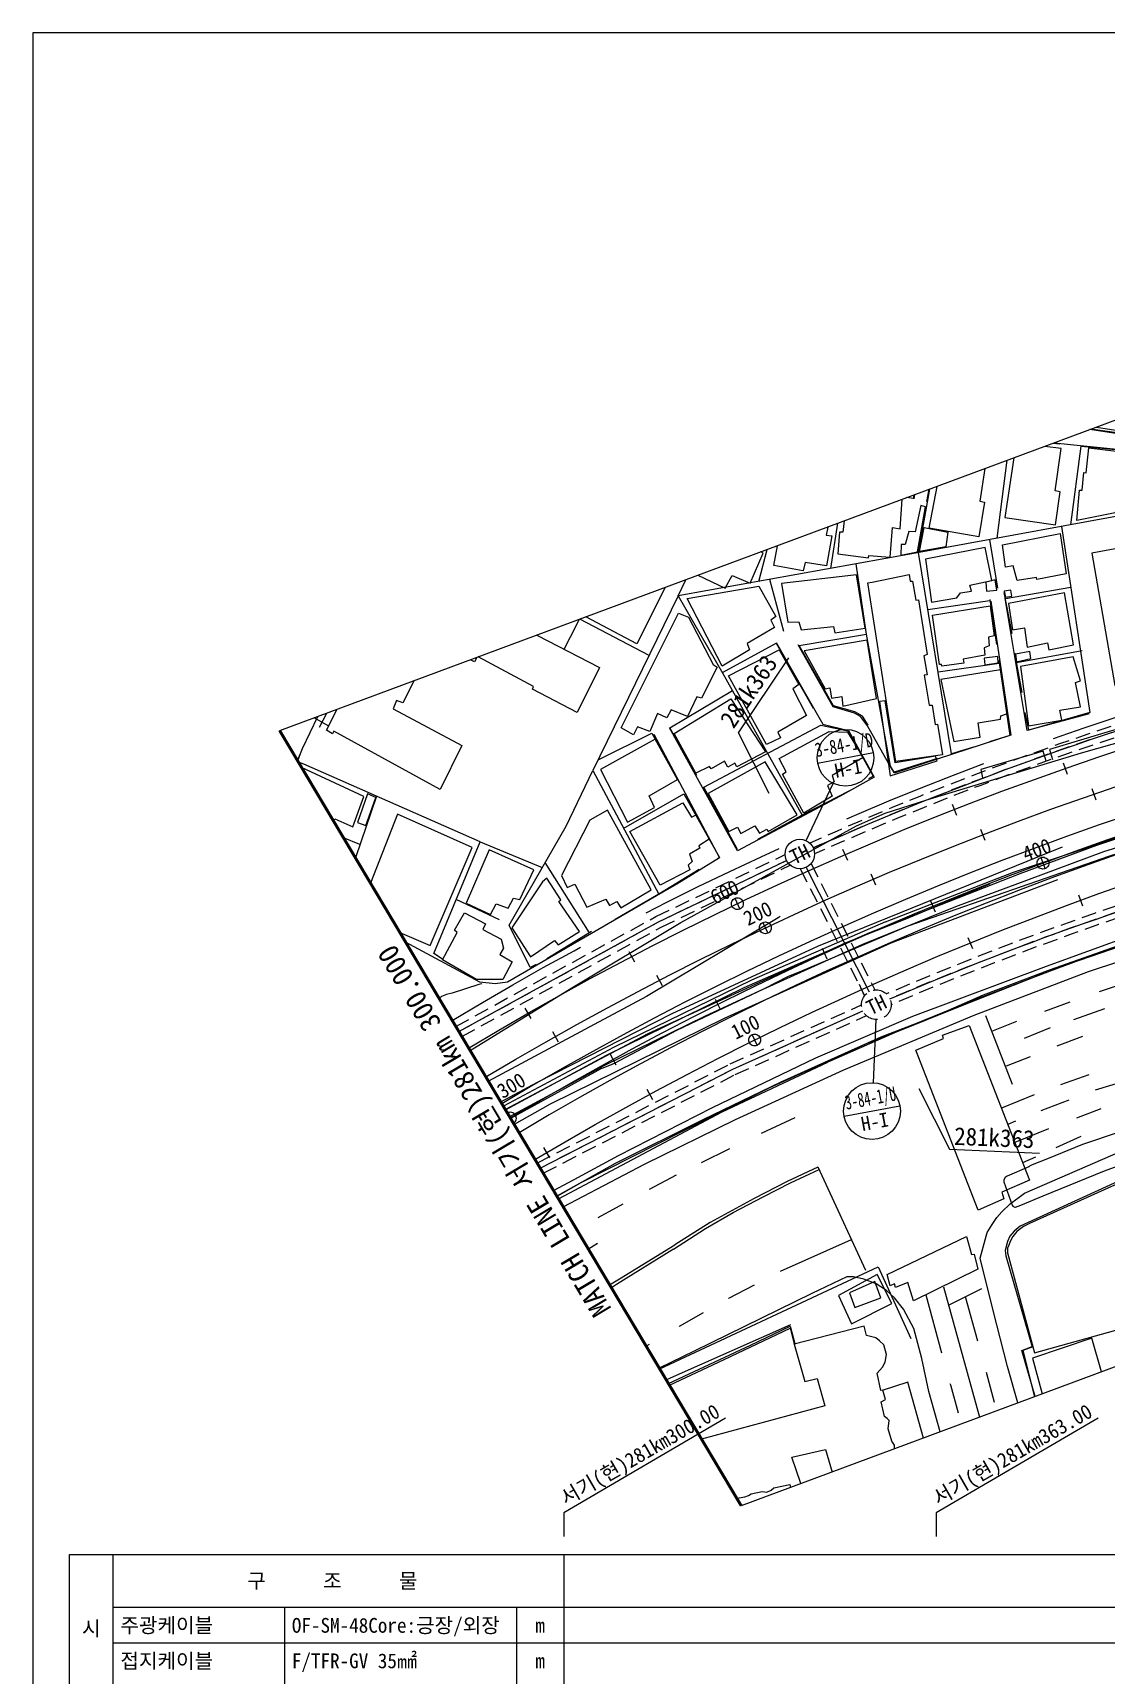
# Model space of a CAD drawing. Header units: millimetres. Extents: x 3302 to 4098, y 1103 to 1809.
# Drawn here: x 3301.9 to 3483.4, y 1341.5 to 1619.1 of the extents above; entities that cross this region are included whole.
import ezdxf
from ezdxf.enums import TextEntityAlignment as Align
from ezdxf.xclip import XClip

# ---------------------------------------------------------------- set-up
doc = ezdxf.new("R2010")
doc.units = ezdxf.units.MM
doc.header["$LTSCALE"] = 10
doc.header["$MEASUREMENT"] = 0
doc.header["$XCLIPFRAME"] = 2
for name, pattern in [('A-CENTR01', [2, 1.25, -0.25, 0.25, -0.25]), ('DASHED', [0.75, 0.5, -0.25]), ('HIDDEN', [0.375, 0.25, -0.125])]:
    doc.linetypes.add(name, pattern=pattern)
for name, color, linetype in [('TD-MANH', 4, 'Continuous'), ('TD-SCRT-CCTV', 4, 'Continuous'), ('TN-CABL', 4, 'Continuous'), ('TN-MACL', 6, 'A-CENTR01'), ('TN-MACT', 6, 'Continuous'), ('TN-MANH', 4, 'Continuous'), ('TT-TABL-LIN1', 4, 'Continuous'), ('TT-TABL-LIN2', 1, 'Continuous'), ('TT-TABL-TEX1', 6, 'Continuous'), ('TT-TABL-TEX2', 3, 'Continuous'), ('TZ-BASE', 253, 'Continuous'), ('TZ-CABL', 4, 'Continuous'), ('TZ-LEAL', 1, 'Continuous'), ('TZ-LEAT', 3, 'Continuous')]:
    doc.layers.add(name, color=color, linetype=linetype)
doc.layers.add('TX-PAPR', color=2, linetype='Continuous', plot=False)
doc.styles.get("Standard").update_dxf_attribs({"font": 'GulimChe.ttf'})
doc.styles.add('SYMBTEXT', font='GulimChe.ttf')
doc.linetypes.add('ZIGZAG', pattern='A,0.0001,-0.2,[131,ltypeshp.shx,S=0.2,R=0,X=-0.2,Y=0],-0.4,[131,ltypeshp.shx,S=0.2,R=180,X=0.2,Y=0],-0.2', length=0.8001)

# ---------------------------------------------------------------- blocks, each defined once
blk = doc.blocks.new('JD-DRDHDHDFHDHF')
at = {"layer": 'TZ-BASE'}
for p, q in [((93.47, 60.12), (94.13, 58.23)), ((93.47, 60.12), (94.13, 58.23)), ((98.31, 55.77), (98.96, 53.88)), ((74.68, 53.16), (75.41, 51.3)), ((74.68, 53.16), (75.41, 51.3)), ((79.49, 48.9), (80.21, 47.04)), ((56.16, 45.52), (56.96, 43.69)), ((56.16, 45.52), (56.96, 43.69)), ((89.7, 44.11), (90.39, 42.23)), ((60.93, 41.35), (61.72, 39.51)), ((37.93, 37.22), (38.79, 35.41)), ((37.93, 37.22), (38.79, 35.41)), ((71.04, 36.79), (71.81, 34.94)), ((96.05, 37.82), (96.74, 35.95)), ((42.66, 33.13), (43.52, 31.32)), ((77.36, 30.61), (78.11, 28.76)), ((20.01, 28.25), (20.94, 26.48)), ((20.01, 28.25), (20.94, 26.48)), ((52.67, 28.8), (53.5, 26.99)), ((24.7, 24.25), (25.62, 22.48)), ((58.94, 22.72), (59.76, 20.89)), ((34.6, 20.15), (35.49, 18.37)), ((2.43, 18.64), (3.42, 16.91)), ((2.43, 18.64), (3.42, 16.91)), ((7.08, 14.73), (8.06, 12.98)), ((40.83, 14.16), (41.71, 12.37)), ((16.85, 10.85), (17.81, 9.1)), ((23.03, 4.95), (23.98, 3.2)), ((-0.54, 0.91), (0.48, -0.8)), ((5.58, -4.89), (6.6, -6.62))]:
    blk.add_line(p, q, dxfattribs=at)
at = {"layer": 'TZ-BASE', "linetype": 'DASHED', "ltscale": 5, "flags": 128}
blk.add_lwpolyline([(-9.88, 16.59, -0.172881), (352.19, 89.28), (352.27, 89.26), (353.26, 89.12), (354.25, 88.97), (355.23, 88.83), (356.22, 88.68), (357.21, 88.52), (358.2, 88.37), (359.19, 88.22), (360.18, 88.06), (361.16, 87.9), (362.15, 87.74), (363.14, 87.58), (364.12, 87.42), (365.11, 87.25), (366.1, 87.08), (367.08, 86.92), (368.07, 86.75), (369.05, 86.58), (370.04, 86.4), (371.02, 86.23), (372.01, 86.06), (372.99, 85.88), (373.98, 85.7), (374.96, 85.52), (375.94, 85.34), (376.93, 85.16), (377.91, 84.98), (378.89, 84.79), (379.87, 84.61), (380.86, 84.42), (381.84, 84.23), (382.82, 84.04), (383.8, 83.85), (384.78, 83.66), (385.76, 83.47), (386.75, 83.27), (387.73, 83.08), (388.71, 82.88), (389.69, 82.68), (390.67, 82.48), (391.65, 82.28), (392.63, 82.08), (393.61, 81.88), (394.59, 81.68), (395.56, 81.47), (396.54, 81.27), (397.52, 81.06), (398.5, 80.86), (399.48, 80.65), (400.46, 80.44), (401.43, 80.23), (402.41, 80.02), (403.39, 79.81), (404.37, 79.6), (405.34, 79.39), (406.32, 79.17), (407.3, 78.96), (408.27, 78.74), (409.25, 78.53), (410.23, 78.31), (411.2, 78.1), (412.18, 77.88), (413.16, 77.66), (414.13, 77.44), (415.11, 77.22), (416.08, 77), (417.06, 76.78), (418.03, 76.56), (419.01, 76.34), (419.98, 76.11), (420.96, 75.89), (421.93, 75.67), (422.91, 75.45), (423.88, 75.22), (424.86, 75), (425.83, 74.77), (426.8, 74.55), (427.78, 74.32), (428.75, 74.09), (429.73, 73.87), (430.7, 73.64), (431.68, 73.41), (432.65, 73.19), (433.62, 72.96), (434.6, 72.73), (435.57, 72.5), (436.54, 72.28), (437.52, 72.05), (438.49, 71.82), (439.46, 71.59), (440.44, 71.36), (441.41, 71.13), (442.38, 70.9), (443.36, 70.67), (444.33, 70.44), (445.3, 70.21), (446.28, 69.99), (657.56, 20.22), (658.54, 19.99), (659.51, 19.76), (660.48, 19.53), (661.46, 19.31), (662.43, 19.08), (663.4, 18.85), (664.38, 18.62), (665.35, 18.39), (666.32, 18.16), (667.3, 17.93), (668.27, 17.7), (669.25, 17.47), (670.22, 17.25), (671.19, 17.02), (672.17, 16.79), (673.14, 16.56), (674.11, 16.33), (675.09, 16.11), (676.06, 15.88), (677.03, 15.65), (678.01, 15.42), (678.98, 15.2), (679.96, 14.97), (680.93, 14.74), (681.02, 14.72)], format="xyb", dxfattribs=at)
at = {"layer": 'TZ-BASE'}
for points in [[(-7.1, 11.92, -0.172618), (354.49, 84.32)], [(-7.1, 11.92, -0.172618), (354.49, 84.32)], [(-4.19, 7.03, -0.172343), (356.9, 79.13)], [(359.34, 74.44, 0.172202), (-1.49, 2.5, 0.172202)], [(360.55, 71.85, 0.172064), (-0.03, 0.05, 0.172064)], [(4.12, -6.92, -0.171785), (364.19, 64.57)]]:
    blk.add_lwpolyline(points, format="xyb", dxfattribs=at)
for points, elevation in [([(9.07, 79.33), (10.12, 81.41), (12.03, 85.13)], 38), ([(-30.76, 66.34), (-39.68, 71.31), (-41.33, 72.19), (-42.13, 72.41), (-42.58, 72.24), (-43.01, 71.76)], 39), ([(222.6, 70.8), (221.8, 70.69), (216.67, 70.74), (207.84, 69.95), (194.59, 68.54), (182.35, 66.21), (178.94, 65.51), (174.97, 64.97), (154.53, 60.14), (148.61, 58.52), (137.99, 56.01), (101.32, 44.33), (67.21, 32.49), (49.21, 24.88), (46.82, 23.94), (43.02, 21.96), (28.08, 14.9), (17.52, 9.31), (16.73, 8.97), (15.41, 8.46), (15.39, 8.46)], 44), ([(-0.9, 1.51), (23.25, 14.36), (56.73, 29.74), (66.73, 33.69), (81.04, 39.66)], 44), ([(45.59, 34.17), (45.25, 33.91), (23, 20.63), (14.13, 15.91), (-3.75, 6.3)], 44), ([(-4.84, 22.81), (-4.9, 22.75), (-4.95, 22.74), (-5.37, 22.63), (-9.86, 21.19), (-10.87, 20.94), (-11.41, 20.75), (-11.69, 20.62), (-11.83, 20.54), (-11.99, 20.43), (-12.04, 20.38), (-12.11, 20.31), (-12.19, 20.22)], 42), ([(15.39, 8.46), (0, 0)], 44), ([(86.27, -14.67), (90.08, -13.09), (100.44, -8.83), (124.06, -0.2), (135.9, 3.46), (136.39, 4.18), (136.48, 8.75), (136.08, 8.87), (135.52, 8.82), (133.17, 8.11), (121.69, 4.61), (114.61, 2.51), (102.92, -2.29), (96.73, -4.41), (90.83, -6.79)], 46), ([(87.65, -8.15), (83.97, -9.74), (83.65, -9.99), (83.45, -10.36), (83.42, -10.71), (84.83, -14.66), (84.92, -14.81), (85.27, -14.96), (85.41, -14.97), (86.27, -14.67)], 46), ([(90.83, -6.79), (88.24, -7.82), (87.76, -8.07), (87.65, -8.15), (87.61, -8.18)], 46), ([(48.58, -40.36), (48.61, -40.36)], 41)]:
    blk.add_lwpolyline(points, dxfattribs=dict(at, elevation=elevation))
at = {"layer": 'TZ-BASE', "extrusion": (0.009806, -0.025201, 0.999634), "elevation": 46.61, "flags": 128}
blk.add_lwpolyline([(81.19, -24.19), (81.19, -11.73)], dxfattribs=at)
at = {"layer": 'TZ-BASE', "extrusion": (-0.00327, -0.001183, 0.999994), "elevation": 45.96, "flags": 128}
blk.add_lwpolyline([(93.24, 5.79), (98.01, 7.51)], dxfattribs=at)
at = {"layer": 'TZ-BASE', "extrusion": (-0.006687, -0.002052, 0.999976), "elevation": 45.74, "flags": 128}
blk.add_lwpolyline([(104, 6.35), (99.18, 4.87)], dxfattribs=at)
at = {"layer": 'TZ-BASE', "extrusion": (-0.054338, -0.022552, 0.998268), "elevation": 41.43, "flags": 128}
blk.add_lwpolyline([(30.23, 85.89), (30.23, 79.92)], dxfattribs=at)
at = {"layer": 'TZ-BASE', "extrusion": (-0.003265, -0.001238, 0.999994), "elevation": 46.1, "flags": 128}
blk.add_lwpolyline([(94.54, 3.15), (89.82, 1.36)], dxfattribs=at)
at = {"layer": 'TZ-BASE', "flags": 128}
for points, elevation in [([(48.09, 0.1), (42.36, -2.56)], 46.09), ([(99.83, 1.66), (95.72, 0.05)], 46.27), ([(92.27, -4.9), (96.49, -3.01)], 46.01), ([(28, -9.59), (23.46, -12.02)], 46.07)]:
    blk.add_lwpolyline(points, dxfattribs=dict(at, elevation=elevation))
at = {"layer": 'TZ-BASE', "extrusion": (-0.190439, -0.087725, 0.977772), "elevation": 29.07, "flags": 128}
blk.add_lwpolyline([(36.12, 85.36), (36.12, 83.92)], dxfattribs=at)
at = {"layer": 'TZ-BASE', "extrusion": (-0.041396, -0.016605, 0.999005), "elevation": 42.47, "flags": 128}
blk.add_lwpolyline([(35.51, 85.75), (35.51, 79.62)], dxfattribs=at)
at = {"layer": 'TZ-BASE', "extrusion": (0.002942, 0.001464, 0.999995), "elevation": 46.18, "flags": 128}
blk.add_lwpolyline([(36.88, -5.17), (32.08, -7.56)], dxfattribs=at)
at = {"layer": 'TZ-BASE', "extrusion": (0.001538, -0.00332, 0.999993), "elevation": 46.38, "flags": 128}
blk.add_lwpolyline([(60.01, -25.56), (51.92, -8.08)], dxfattribs=at)
at = {"layer": 'TZ-BASE', "extrusion": (-0.019479, -0.008544, 0.999774), "elevation": 44.29, "flags": 128}
blk.add_lwpolyline([(41.59, 77.29), (41.59, 79.7)], dxfattribs=at)
at = {"layer": 'TZ-BASE', "extrusion": (-0.003199, -0.001742, 0.999993), "elevation": 46.04, "flags": 128}
blk.add_lwpolyline([(19.13, -14.38), (14.88, -16.69)], dxfattribs=at)
at = {"layer": 'TZ-BASE', "extrusion": (-0.009322, -0.00421, 0.999948), "elevation": 45.77, "flags": 128}
blk.add_lwpolyline([(46.09, -25.63), (58.06, -20.23)], dxfattribs=at)
at = {"layer": 'TZ-BASE', "extrusion": (0.001668, 0.000781986, 0.999998), "elevation": 46.14, "flags": 128}
blk.add_lwpolyline([(36.8, -30.39), (36.83, -30.38), (41.16, -28.14)], dxfattribs=at)
at = {"layer": 'TZ-BASE', "extrusion": (0.004465, -0.016269, 0.999858), "elevation": 46.95, "flags": 128}
blk.add_lwpolyline([(59.82, -46.52), (59.82, -56.69)], dxfattribs=at)
at = {"layer": 'TZ-BASE', "extrusion": (-0.032496, -0.016191, 0.999341), "elevation": 43.99, "flags": 128}
blk.add_lwpolyline([(61.26, 53.86), (61.26, 60.19)], dxfattribs=at)
at = {"layer": 'TZ-BASE', "extrusion": (0.011573, -0.042046, 0.999049), "elevation": 48.15, "flags": 128}
for points in [[(66.19, -55.2), (66.19, -47.4)], [(66.19, -65.99), (66.19, -60.7)]]:
    blk.add_lwpolyline(points, dxfattribs=at)
at = {"layer": 'TZ-BASE', "extrusion": (0.465591, -0.809239, 0.358271), "elevation": 58.25, "flags": 128}
blk.add_lwpolyline([(7.17, 27.04), (7.25, 27.05), (11.92, 27.04)], dxfattribs=at)
at = {"layer": 'TZ-BASE', "extrusion": (-0.284534, 0.418405, 0.862541), "elevation": 16.95, "flags": 128}
blk.add_lwpolyline([(2.68, 61.79), (2.48, 61.8), (2.02, 61.83)], dxfattribs=at)
at = {"layer": 'TZ-BASE', "extrusion": (-0.964334, -0.264685, 0.00159), "elevation": -59.74, "flags": 128}
blk.add_lwpolyline([(62.84, 45.99), (63.08, 45.99), (68.01, 45.44)], dxfattribs=at)
at = {"layer": 'TZ-BASE'}
for points in [[(108.55, 114.81, 41.03), (96.92, 116.61, 40.57), (105.91, 164.12, 37.43), (107.8, 165.26, 37.29), (118.86, 163.41, 37.54), (114.33, 139.63, 39.54)], [(97.43, 117.12, 45.4), (105.64, 115.83, 45.41), (106.61, 122.09, 45.41), (111.7, 121.18, 45.41), (112.82, 127.31, 45.44), (99.75, 129.56, 45.49), (97.43, 117.12, 45.4)], [(-35.19, 62.55, 38.94), (-16.72, 100.9, 37.09), (-11.52, 110.78, 37.07), (-3.81, 125.21, 36.39), (36.73, 106.15, 37.92)], [(46.07, 106.5, 37.73), (55.83, 105.91, 37.93), (57.91, 117.96, 37.57), (70.17, 116.46, 38.59), (68.18, 104.73, 39.72)], [(70.4, 104.29, 39.72), (72.64, 116.15, 38.86), (108.1, 112.57, 41.03)], [(83.58, 101.61, 46.15), (92.15, 100.35, 46.15), (92.97, 105.94, 46.15), (92.09, 106.07, 46.15), (93.11, 113.23, 46.17), (85.48, 114.29, 46.17), (83.58, 101.61, 46.15)], [(73.26, 112.85, 45.58), (80.5, 111.64, 45.58), (79.38, 104.34, 45.73), (80.17, 104.17, 45.73), (79.21, 98.32, 45.55), (70.8, 99.78, 45.55), (73.26, 112.85, 45.58)], [(96.23, 106.22, 47.1), (96.67, 106.21, 47.1), (96.98, 109.17, 47.1), (97.34, 109.13, 47.1), (97.82, 113.38, 47.05), (106.6, 112.31, 47.05), (106.24, 109.2, 47.05), (107.38, 109.07, 47.05), (107.07, 107.32, 47.05), (107.57, 107.2, 47.05), (107.03, 102.73, 47.05), (102.37, 103.2, 47.05), (102.26, 102.39, 47.05), (95.75, 101.09, 47.07), (96.23, 106.22, 47.1)], [(31.21, 92.02, 42.74), (36.3, 89.63, 42.77), (37.5, 91.8, 42.77), (40.54, 90.51, 42.78), (42.7, 95.54, 42.78), (42.29, 95.78, 42.78), (44.59, 100.55, 42.86), (42.63, 101.57, 42.86), (43.88, 104.09, 42.78), (37.4, 107.06, 42.74), (31.21, 92.02, 42.74)], [(46.64, 105.54, 42.66), (53.53, 105.04, 42.66), (53.21, 102.91, 42.7), (54.09, 102.65, 42.7), (53.4, 98.62, 42.7), (54.33, 98.48, 42.76), (53.43, 93.43, 42.54), (49.82, 94.01, 42.36), (49.48, 92.56, 42.42), (44.54, 93.46, 42.52), (46.64, 105.54, 42.66)], [(56.21, 99.09, 43.82), (55.62, 99.1, 43.82), (55.32, 95.45, 43.78), (60.55, 94.76, 43.72), (60.61, 95.18, 43.72), (64.18, 94.86, 43.87), (64.58, 99.88, 43.87), (65.9, 99.7, 43.87), (66.27, 104.88, 43.85), (56.88, 105.77, 43.85), (56.21, 99.09, 43.82)], [(10.97, 85.69, 49.98), (17.81, 98.92, 49.89), (28, 93.49, 49.74), (21.33, 80.24, 49.89), (10.97, 85.69, 49.98)], [(89.02, 91.11, 51.16), (88.94, 91.45, 51.16), (85.7, 90.95, 50.24), (84.99, 93.44, 50.48), (83.68, 93.22, 50.94), (83.19, 96.95, 47.58), (92.93, 98.91, 47.77), (93.97, 92.08, 47.78), (89.02, 91.11, 51.16)], [(75.48, 88.02, 47.25), (76.07, 88.87, 47.25), (77.94, 89.13, 47.26), (77.69, 90.18, 47.26), (81.41, 90.96, 47.26), (80.28, 96.53, 47.1), (70.15, 94.57, 47.04), (71.21, 87.26, 47.1), (75.48, 88.02, 47.25)], [(3.69, 72.59, 52.72), (3.87, 73.05, 52.72), (-5.62, 78.1, 52.72), (-6.12, 77.18, 56.53), (-9.24, 78.9, 56.53), (-8.86, 79.72, 56.53), (-13.35, 82.13, 52.86), (-14.12, 80.4, 52.95), (-13.27, 79.92, 52.95), (-18.24, 70.27, 52.95), (-19.32, 70.68, 52.88), (-19.86, 69.23, 52.88), (-8.23, 63.05, 51.62), (-11.9, 55.6, 52.65), (-29.92, 65.5, 52.34), (-30.13, 65.05, 53.04), (-31.12, 65.65, 53.04), (-26.99, 73.77, 53.04), (-25.52, 73.02, 52.69), (-19.55, 84.28, 52.69), (-20.98, 85.14, 53.05), (-17.44, 91.89, 52.96), (-10.54, 88.3, 51.73), (-9.93, 89.14, 52.74), (15.02, 76.26, 51.75), (11.27, 68.63, 51.97), (3.69, 72.59, 52.72)], [(58.5, 91.91, 50.4), (45.8, 90.43, 48.51), (46.89, 83.89, 47.89), (48.75, 83.94, 47.9), (49.13, 82.63, 47.9), (54.64, 83.17, 48.07), (54.85, 82.11, 48.07), (59.98, 82.89, 48.53), (58.5, 91.91, 50.4)], [(60.42, 90.52, 50.76), (61.13, 90.68, 50.54), (67.43, 91.93, 50.21), (67.6, 90.81, 50.21), (68, 90.84, 50.21), (68.53, 87.62, 50.21), (68.99, 87.65, 50.4), (70.48, 78.43, 50.28), (69.89, 78.23, 50.1), (70.47, 75.01, 50.1), (69.97, 74.93, 50.1), (70.81, 69.87, 50.1), (71.31, 69.89, 50.1), (71.79, 66.59, 50.27), (72.23, 66.65, 50.27), (73.05, 61.45, 50.23), (65.14, 60.34, 49.97), (60.42, 90.52, 50.76)], [(29.86, 87.91, 47.05), (41.96, 90, 48.09), (44.87, 84.85, 48.31), (44.03, 84.25, 48.18), (44.65, 83, 48.18), (40.01, 80.28, 48.54), (40.41, 79.21, 48.54), (35.78, 76.46, 48.53), (29.86, 87.91, 47.05)], [(93.69, 88.86, 52.12), (84.21, 87.08, 48.91), (84.89, 82.59, 48.83), (86.92, 82.95, 48.83), (87.35, 79.66, 48.83), (90.82, 80.38, 48.68), (91.02, 79.22, 52.26), (95.18, 80.06, 52.27), (93.69, 88.86, 52.12)], [(81.22, 87.46, 43.6), (84.6, 64.78, 44.04), (64.86, 58.39, 44.17), (64.58, 58.96, 44.17), (63.96, 59.94, 44.17), (60.39, 66.39, 44.19), (59.2, 67.93, 44.19), (58.18, 68.5, 44.19), (54.58, 69.59, 44.07), (48.62, 80.08, 44.07)], [(71.34, 85.06, 48.77), (81.1, 86.66, 48.91), (81.81, 81.57, 48.91), (80.85, 81.34, 48.91), (80.94, 79.89, 48.91), (80.07, 79.56, 48.91), (80.23, 78.33, 48.91), (76.53, 77.63, 48.91), (76.65, 76.97, 48.91), (72.91, 76.45, 48.86), (72.87, 76.75, 48.85), (72.52, 76.73, 48.85), (71.34, 85.06, 48.77)], [(97.87, 68.4, 44.24), (87.36, 65.6, 44.17), (83.63, 87.89, 43.6)], [(28.4, 85.42, 48.66), (30.09, 84.72, 48.66), (34.28, 76.72, 48.02), (34.96, 76.28, 48.02), (32.3, 71.03, 48.16), (31.47, 71.3, 48.16), (29.9, 67.98, 48.16), (27.18, 69.08, 48.16), (26.41, 67.74, 50.36), (24.83, 68.44, 50.36), (23.56, 65.43, 50.82), (21.47, 66.18, 50.82), (20.79, 64.83, 48.53), (18.68, 66.06, 48.61), (28.4, 85.42, 48.66)], [(60.28, 80.86, 50.68), (49.63, 79.05, 50.16), (53.19, 72.61, 50.07), (54, 72.79, 50.07), (54.28, 71.07, 50.07), (56.05, 71.31, 50.03), (56.19, 69.71, 50.03), (61.91, 71.02, 50.05), (60.28, 80.86, 50.68)], [(44.92, 80.44, 44.07), (52.83, 66.66, 44.07), (57.13, 65.56, 44.07), (61.51, 57.72, 43.89), (55.72, 54.5, 43.89), (38.4, 45.27, 43.61), (26.89, 66.04, 43.41)], [(36.86, 74.82, 47.26), (45.44, 79.23, 48.15), (48.75, 73.39, 48.21), (47.72, 72.62, 48.21), (50.03, 68.15, 48.21), (45.18, 65.28, 48.26), (45.65, 64.36, 48.36), (43.26, 63.21, 48.56), (36.86, 74.82, 47.26)], [(70.25, 53.81, 44.1), (96.57, 61.82, 44.67), (139.23, 73.88, 44.59), (146.65, 72.89, 44.53), (156.94, 71.15, 44.45), (162.65, 71.02, 44.39), (170.63, 71.6, 44.27), (184.44, 72.99, 43.74), (192.15, 73.7, 42.88), (213.79, 76.25, 39.8), (214.22, 75.89, 39.8)], [(72.78, 74.22, 47.59), (74.96, 63.74, 48), (79.42, 64.46, 48.12), (79.1, 66.87, 48.16), (82.86, 67.48, 48.16), (82.91, 68.04, 48.16), (84.04, 68.45, 48.25), (82.86, 75.82, 48.25), (72.78, 74.22, 47.59)], [(138.05, 73.85, 44.54), (137.38, 75.83, 44.44), (123.57, 71.62, 44.42), (101.63, 65.52, 44.49), (91.14, 62.38, 44.47), (91.68, 60.69, 44.47)], [(37.22, 70.92, 48.35), (43.11, 61.97, 48.66), (38.28, 59.47, 48.66), (37.93, 60.09, 48.66), (36.72, 59.41, 48.66), (36.2, 60.41, 48.66), (33.9, 59.1, 48.66), (33.62, 59.53, 48.66), (31.32, 58.4, 48.66), (27.67, 65.09, 48.39), (37.22, 70.92, 48.35)], [(86.17, 41.44, 44.27), (99.17, 46.22, 44.29), (112.78, 50.74, 44.29), (133.53, 56.99, 44.39), (155.84, 62.51, 44.45), (169.66, 65.77, 44.49), (186.11, 68.7, 45.64), (207.4, 72.05, 45)], [(207.75, 70.85, 43.58), (191.68, 68.25, 43.58), (175.55, 65.11, 43.66), (161.47, 62.15, 43.66), (148.7, 59.13, 43.65), (132.68, 54.92, 43.6), (117.21, 50.31, 43.58), (100.28, 45.06, 43.58), (87.25, 40.21, 43.93)], [(63.38, 33.24, 46.08), (85.07, 41.63, 46.13), (111.53, 50.5, 46.02), (140.14, 58.55, 46.73), (155.79, 62.38, 46.48), (157.5, 63.38, 46.44), (170.03, 66.22, 46.29), (185.88, 68.88, 45.5)], [(24.46, 64.15, 47.91), (15.22, 59.01, 47.94), (19.77, 50.09, 47.94), (24.35, 52.59, 47.94), (23.43, 54.53, 47.96), (28.25, 57.31, 47.96), (24.46, 64.15, 47.91)], [(24.2, 64.97, 43.41), (35.34, 44.04, 43.41), (28.12, 39.64, 43.33), (25.75, 38.27, 43.28)], [(46.01, 58.22, 51.52), (46.59, 58.62, 51.52), (45.45, 60.87, 51.52), (53.87, 65.43, 51.52), (57, 65.31, 50.83), (59.63, 61.03, 51.11), (54.4, 57.97, 51.18), (54.72, 56.92, 47.93), (53.59, 56.29, 47.93), (54.38, 54.46, 50.88), (49.62, 51.64, 50.95), (46.01, 58.22, 51.52)], [(-36.02, 60.46, 39.19), (-35.19, 62.55, 38.94)], [(90.61, 60.4, 44.47), (90.09, 62.11, 44.47), (79.53, 58.97, 44.49), (79.83, 57.61, 44.47)], [(-29.93, 50.23, 46.13), (-29.74, 50.66, 46.13), (-26.67, 49.31, 45.69), (-24.84, 54.44, 45.58), (-36.06, 59.67, 47.95)], [(43.05, 60.3, 47.7), (33.39, 54.93, 46.89), (36.91, 48.49, 47.96), (38.35, 49.26, 47.96), (38.96, 48.17, 47.96), (41.29, 49.49, 47.92), (42.08, 48.25, 47.92), (43.34, 48.91, 47.87), (43.56, 48.54, 47.87), (48.47, 51.33, 48.06), (43.05, 60.3, 47.7)], [(60.66, 12.83, 45.9), (77.69, 19.76, 46.05), (94.39, 26.14, 46.26), (112.45, 32.35, 46.43), (130.26, 37.6, 46.1), (146.78, 41.64, 45.68), (165.06, 44.8, 45.28), (193.38, 49.36, 44.6), (213.75, 52.92, 43.8), (239.36, 55.91, 43.28), (257.75, 56.92, 43.01), (280.85, 56.73, 42.87), (292.04, 56.59, 42.91)], [(-6.86, 11.51, 42.56), (10.33, 22.08, 42.81), (28.81, 33.15, 43.12), (58.53, 49.49, 43.96), (63.34, 51.6, 44.05), (70.25, 53.81, 44.1)], [(20.14, 48.53, 47.24), (29.12, 53.38, 48.19), (30.62, 50.91, 48.09), (31.38, 51.34, 48.06), (33.57, 47.23, 47.74), (31.84, 46.07, 47.74), (32, 45.7, 47.74), (30.25, 44.67, 47.74), (30.7, 43.42, 47.74), (30.01, 42.81, 47.74), (30.33, 42.06, 47.74), (25.29, 39.42, 47.74), (20.14, 48.53, 47.24)], [(97.76, 24.83, 46.16), (118.41, 31.68, 46.23), (138.33, 37.71, 45.89), (157.23, 41.58, 45.36), (177.3, 45.09, 44.95), (204.92, 49.53, 44.28), (230.19, 53.31, 43.53), (246.15, 54.58, 43.46), (265.76, 54.95, 42.93), (300.72, 54.81, 42.71)], [(-6.48, 45.82, 48.64), (-19.13, 51.44, 48.64), (-23.71, 39.8, 48.75)], [(16.36, 52.14, 47.15), (13.4, 50.42, 47.22), (8.59, 41.06, 47.53), (9.54, 39.06, 47.3), (10.87, 39.61, 47.08), (12.92, 35.71, 47.03), (16.12, 37.07, 47.21), (16.7, 36.02, 47.23), (17.96, 36.71, 47.24), (18.65, 35.59, 47.26), (23.78, 38.66, 47.4), (16.36, 52.14, 47.15)], [(68.03, 17.29, 44.02), (90.62, 25.78, 43.75), (112.69, 33.76, 43.75), (130.48, 38.77, 43.97), (147.1, 43.01, 43.97), (185.99, 49.38, 43.65), (194.58, 50.69, 43.75)], [(195.76, 49.81, 44.44), (174.3, 46.37, 44.95), (150.1, 42.58, 45.3), (140.34, 40.23, 45.63), (131.62, 38.13, 45.77), (120.05, 34.79, 45.95), (106.43, 30.49, 46.35), (91.24, 25.12, 46.27), (79.94, 20.87, 45.92), (71.7, 17.26, 45.85), (62.64, 13.73, 45.63), (54.22, 9.98, 45.62), (45.69, 6.17, 45.77)], [(196.06, 49.89, 45.96), (172.55, 45.98, 46.41), (148.87, 41.94, 46.86), (137.91, 39.46, 47.16), (126.79, 36.69, 47.23), (113.2, 32.61, 47.43), (97.78, 27.31, 47.52), (89.57, 24.28, 47.68), (76.17, 18.97, 47.69), (64.95, 14.51, 47.27), (53.64, 9.54, 46.58)], [(-18.74, 31.46, 48.8), (-13.61, 29.24, 48.8), (-6.48, 45.82, 48.64)], [(-7.52, 36.4, 47.71), (-3.41, 34.46, 48.16), (-2.42, 36.3, 48.16), (-0.43, 35.57, 48.16), (0.51, 37.26, 48.16), (1.58, 37.02, 48.16), (3.91, 42.04, 48.16), (-3.63, 45.4, 48.71), (-7.52, 36.4, 47.71)], [(-1.67, 2.81, 48.45), (4.55, 6.17, 48.52), (27.34, 17.75, 48.49), (52.1, 29.2, 48.35), (93.35, 45.92, 47.83)], [(-0.87, 1.46, 44.67), (16.23, 10.71, 44.66), (39.48, 22.17, 44.59), (60.74, 31.43, 44.41), (86.17, 41.44, 44.27)], [(87.25, 40.21, 43.93), (75.27, 35.76, 43.92), (59.5, 29.4, 43.88), (42.05, 21.55, 44.08), (32.82, 17.26, 44.24), (15.77, 8.88, 44.24), (-0.17, 0.28, 44.28)], [(8.17, 36.66, 49.68), (8.52, 36.95, 49.68), (6.11, 40.61, 47.96), (5.38, 40.02, 47.96), (0.23, 32.25, 48.73), (3.34, 27.31, 48.73), (7.4, 30.09, 48.68), (8.02, 29.38, 48.68), (11.67, 31.6, 49.63), (8.17, 36.66, 49.68)], [(92.49, 40.35, 44.37), (64.31, 29.65, 44.52), (36.12, 16.9, 44.66), (6.69, 2.44, 44.66), (0.61, -1.03, 44.66)], [(25.75, 38.27, 43.28), (-0.54, 23.07, 42.42), (-2.61, 22.75, 42.38), (-5.21, 23.04, 42.25), (-17.76, 29.81, 41.8)], [(-4.22, 32.92, 48.81), (-4.71, 31.96, 48.81), (-1.62, 30.34, 48.81), (-1.2, 28.82, 48.81), (-1.85, 27.74, 48.86), (0.28, 26.51, 49.02), (-1.33, 23.51, 49.07), (-5.78, 23.52, 48.92), (-11.5, 26.84, 48.92), (-9.05, 31.45, 48.92), (-9.5, 31.83, 48.94), (-7.81, 34.77, 48.98), (-4.22, 32.92, 48.81)], [(63.38, 33.24, 46.08), (40.75, 23.39, 46.08), (17.41, 12.01, 46.19), (-1.23, 2.07, 46.42)], [(8.89, -14.92, 45.74), (22.66, -7.74, 45.68), (38.05, -0.16, 45.53), (56.36, 8.22, 45.64), (78.38, 17.47, 46.02), (97.76, 24.83, 46.16)], [(103.46, 22.69, 46.05), (99.55, 21.42, 46.05)], [(99.65, -94.43, 39.73), (99.23, -94.06, 39.73), (98.26, -92.54, 39.85), (97.71, -90.57, 40.21), (91.76, -69.67, 42.65), (87.99, -55.78, 44.25), (84.07, -41.92, 46.08), (81.62, -32.43, 46.1), (79.44, -23.61, 46.29), (80.6, -19.28, 46.27), (81.46, -17.91, 46.27), (82.23, -16.75, 46.27), (83.08, -15.79, 46.24), (84.51, -14.41, 46.24), (86.93, -12.59, 46.2), (109.14, -2.99, 46.2)], [(94.56, 19.65, 45.96), (90.31, 18.07, 45.96)], [(7.25, -12.16, 44.16), (10.76, -10.28, 44.16), (18.22, -6.24, 44.13), (34.12, 1.86, 44.13), (51.65, 10.25, 44.04), (68.03, 17.29, 44.02)], [(100.43, 18.55, 46.03), (95.22, 16.67, 45.89)], [(85.56, 16.39, 45.94), (81.35, 14.71, 45.91)], [(108.03, -8.22, 46.06), (86.17, -18.22, 45.96), (85.19, -19.06, 45.96), (84.44, -19.91, 46.19), (84.06, -20.79, 46.11), (83.67, -22.33, 46.11), (83.76, -23.23, 46.11), (88.19, -38.59, 45.92)], [(91.26, 15.32, 45.89), (86.84, 13.5, 45.89)], [(92.43, 12.31, 46.08), (96.79, 13.91, 46.08)], [(60.66, 12.83, 45.9), (43.7, 5.14, 45.82), (29.12, -2.13, 45.72), (11.85, -10.87, 45.75), (7.84, -13.17, 45.76)], [(8.09, -13.57, 47.29), (35.78, 1.14, 47.08), (53.64, 9.54, 46.58)], [(83.86, 8.89, 45.93), (87.91, 10.48, 45.93)], [(45.69, 6.17, 45.77), (32.6, -0.17, 45.76), (17.68, -7.59, 45.74), (7.81, -13.11, 45.74)], [(51.99, -8.23, 46.27), (46.75, -10.65, 46.11), (41.18, -13.51, 46.21), (33.77, -17.56, 46.18), (27.79, -21.34, 45.77)], [(88.63, -39.62, 70), (103.4, -35.47, 66.95)], [(107.91, -8.69, 66.86), (87.75, -17.77, 69.03), (86.75, -18.26, 69.01), (85.6, -19.12, 69.01), (84.92, -19.97, 69.01), (84.48, -20.77, 69.01), (84.25, -21.39, 69.01), (84.06, -21.93, 69.01), (84.03, -22.69, 68.99), (88.63, -39.62, 70)], [(88.63, -39.62, 70), (103.4, -35.47, 66.95)], [(107.91, -8.69, 66.86), (87.75, -17.77, 69.03), (86.75, -18.26, 69.01), (85.6, -19.12, 69.01), (84.92, -19.97, 69.01), (84.48, -20.77, 69.01), (84.25, -21.39, 69.01), (84.06, -21.93, 69.01), (84.03, -22.69, 68.99), (88.63, -39.62, 70)], [(27.56, -22.11, 45.74), (32.94, -18.57, 46.16), (37.62, -15.87, 46.12), (42.73, -13.24, 46.14), (47.34, -10.88, 46.11), (52.17, -8.63, 46.27)], [(13.12, -22.02, 46.03), (14.69, -21.11, 46.01), (13.16, -22.1, 46.01)], [(16.75, -28.12, 45.8), (18.43, -27.07, 45.77), (27.79, -21.34, 45.77)], [(27.56, -22.11, 45.74), (17.91, -28.07, 45.81), (17.05, -28.62, 45.81)], [(68.2, -35.47, 46.16), (66.47, -32.23, 46.3), (64.93, -30.3, 46.25), (63.55, -29.08, 46.25), (61.83, -27.92, 46.25), (59.76, -27.13, 46.27), (57.97, -26.74, 46.28), (56.87, -26.75, 46.28), (50.95, -29.59, 46.23), (31.04, -39.3, 46.37), (25.14, -42.19, 46.17)], [(73.23, -28.47, 46.08), (80.68, -55.6, 44.65), (91.85, -96.49, 39.97), (85.75, -98.06, 39.65)], [(26.32, -44.17, 46.32), (27.07, -43.84, 46.31), (47.41, -34.83, 46.41)], [(26.87, -45.09, 46.27), (26.89, -45.08, 46.27), (36.13, -40.75, 46.34), (47.26, -35.41, 46.41), (47.92, -37.91, 46.34), (47.99, -38.21, 46.34)], [(80.37, -105.59, 76.77), (67.41, -59.81, 76.77), (66.91, -59.96, 76.77), (66.35, -58.57, 76.8), (65.58, -58.72, 76.87), (64.9, -56.24, 76.84), (64.95, -55.2, 76.84), (64.5, -54.54, 76.84), (63.88, -52.44, 76.84), (64, -51.05, 76.84), (63.69, -50.69, 76.84), (63.26, -50.35, 76.84), (62.69, -47.87, 76.84), (63.42, -47.48, 76.84), (62.93, -45.9, 76.87), (62.64, -45.98, 49.84), (62.64, -45.98, 49.84), (61.98, -43.06, 49.84), (62.89, -42.04, 49.84), (63.34, -41.19, 49.84), (63.6, -39.86, 49.84), (63.11, -38.28, 49.84), (62.37, -37.55, 49.84), (61.79, -37.09, 49.84), (60.21, -36.66, 49.84), (59.79, -35.08, 49.84), (47.97, -38.12, 49.86), (47.97, -38.12, 49.86), (49.77, -44.46, 49.84), (51.84, -43.94, 49.84), (53.14, -48.56, 49.84)], [(86.82, -102.5, 39.99), (84.83, -95.45, 40.09), (76.97, -68.39, 43.07), (70.76, -46.15, 45.84), (69.56, -40.56, 46.24), (68.2, -35.47, 46.16)], [(100.58, -87.78, 40.63), (99.76, -84.39, 41.37), (94.12, -65.7, 43.17), (86.46, -39.22, 46.01), (88.19, -38.56, 46.01)], [(88.33, -38.59, 46.03), (86.62, -39.22, 46.12), (90.64, -54.91, 44.14), (100.45, -88.05, 40.16), (100.79, -87.73, 40.14), (100.14, -84.54, 39.69), (105.15, -82.96, 39.69), (106.9, -88.29, 40.28), (100.27, -90.5, 40.14), (101.19, -92.82, 40.04), (107.93, -90.88, 39.76), (109.71, -88.91, 39.66), (109.96, -88.41, 39.66), (110.45, -87.53, 39.43), (110.47, -87.43, 39.39)], [(102.03, -49.96, 39.39), (98.28, -37.13, 39.4), (88.26, -40.52, 39.4), (100.13, -84.14, 39.45), (105.62, -82.65, 39.59)], [(83.77, -103.96, 39.66), (83.05, -101.18, 39.69), (67.21, -44.56, 46.39), (62.86, -45.96, 46.39)], [(53.14, -48.56, 49.84), (32.3, -54.21, 71.31)], [(38.26, -64.22, 79.61), (38.67, -64.09, 79.61), (39.63, -63.94, 79.61), (40.25, -63.71, 79.61), (40.69, -63.45, 79.59), (42.54, -63.02, 79.52), (43.33, -63.15, 79.52), (44.06, -62.8, 79.52), (44.5, -62.41, 79.52), (47.22, -61.86, 79.52), (47.39, -62.51, 79.52), (49.18, -62.03, 79.52), (47.58, -57.23, 79.54), (53.28, -55.96, 76.56), (55.3, -62.97, 76.82), (55.75, -62.91, 76.82), (57.01, -67.03, 76.82), (56.6, -67.29, 76.77), (58.79, -74.55, 76.89), (57.02, -74.93, 76.89), (58.54, -79.95, 76.89), (59.52, -79.71, 76.84), (61.4, -85.66, 76.84), (61.98, -85.53, 76.84), (66.2, -102.66, 76.84)], [(54.5, -60.19, 39.57), (53.26, -60.66, 39.59), (52.38, -62.88, 39.6), (65.6, -110.1, 39.63)], [(39.52, -66.33, 39.83), (47.81, -63.9, 39.83), (48.33, -63.73, 39.82), (48.6, -63.5, 39.8), (48.9, -62.98, 39.78), (48.9, -61.89, 39.71)]]:
    blk.add_polyline3d(points, dxfattribs=at)
at = {"layer": 'TZ-BASE', "linetype": 'Continuous'}
for points in [[(28.34, 88.33, 40.44), (39.06, 110.7, 40.78), (54, 139.49, 38.74), (23.36, 155.38, 37.37)], [(108.53, 115.08, 43.89), (97.05, 116.66, 43.72), (99.53, 130.11, 43.14)], [(54.16, 92.99, 41.63), (57.93, 117.73, 40.02), (70.14, 116.43, 40.63)], [(68.99, 95.67, 42.32), (72.59, 115.96, 41.08), (81.51, 115.2, 42.14)], [(82.29, 98.09, 43.07), (84.47, 114.82, 43.08), (92.89, 114.04, 43.32)], [(69.38, 112.86, 40.67), (68.11, 104.82, 42.07), (56.16, 106.14, 40.78)], [(94.74, 100.35, 43.76), (96.49, 113.63, 43.84), (108.08, 112.52, 44.48)], [(149.88, 109.59, 43.73), (110.39, 103.2, 44.63), (68.48, 95.58, 42.29), (28.34, 88.33, 40.44), (13.92, 58.84, 45.24)], [(41.96, 90.79, 41.07), (46.08, 106.34, 40.52), (52.49, 106.09, 40.45)], [(93.17, 100.07, 43.67), (97.97, 68.65, 47.02), (87.67, 65.63, 46.29), (87.01, 68.65, 46.29)], [(-32.35, 66.15, 39.41), (-15.21, 98.49, 38.77)], [(23.42, 78.26, 42.08), (-17.19, 99.53, 38.6)], [(82.43, 89.66, 47.09), (81.08, 97.87, 43)], [(78.3, 62.76, 45.91), (74.57, 61.63, 46.08), (68.99, 95.67, 42.32)], [(60.45, 66.49, 46.1), (59.51, 68.03, 46.1), (58.21, 68.76, 46.08), (54.59, 69.73, 46.02), (48.8, 79.98, 46.56), (60.19, 81.89, 46.13), (58.43, 93.76, 41.83)], [(46.24, 82.34, 46.16), (43.84, 91.13, 41.16)], [(80.37, 90.65, 47.16), (80.49, 89.13, 47.14), (82.26, 89.3, 47.12), (81.95, 91.03, 47.12), (80.37, 90.65, 47.16)], [(84.81, 81.98, 46.97), (83.49, 88.91, 47.32)], [(83.68, 87.89, 47.27), (94.74, 89.82, 44.76)], [(28.34, 88.33, 40.44), (35.91, 75.24, 46.04), (49.3, 51.26, 45.98), (41.76, 47.19, 45.93)], [(81.08, 87.52, 46.88), (70.58, 85.97, 43.39)], [(81.04, 87.75, 46.87), (82.2, 80.13, 47.07)], [(72.21, 60.88, 46.23), (64.87, 58.52, 45.96), (64.28, 59.56, 45.7), (60.19, 81.89, 46.13)], [(35.82, 75.41, 45.97), (44.89, 80.36, 45.44), (51.19, 69.38, 45.94)], [(80.09, 77.79, 47.31), (80.22, 76.68, 47.31), (82.47, 77.01, 47.31), (82.43, 78.07, 47.31), (80.09, 77.79, 47.31)], [(86.5, 72.01, 46.36), (85.3, 78.67, 46.97)], [(85.59, 77.07, 46.82), (96.68, 79.12, 43.87)], [(82.65, 76.92, 47.04), (72.3, 75.47, 44.55)], [(82.57, 77.44, 47.06), (84.44, 64.74, 46.54), (80.99, 63.66, 46)], [(31.5, 58, 45.54), (26.92, 66.03, 45.65), (37.54, 72.32, 46.03)], [(63.35, 70.6, 46.86), (62.42, 70.48, 46.86), (64.2, 57.91, 47.02), (72.13, 60.48, 47), (71.89, 61.23, 47), (65.05, 60.14, 47), (63.35, 70.6, 46.86)], [(14.8, 60.64, 44.95), (23.89, 65.12, 45.54), (28.51, 56.88, 45.54)], [(38.38, 45.46, 45.74), (32.69, 55.99, 45.96), (52.48, 66.48, 46.35), (57.01, 65.54, 46.29), (61.31, 57.85, 46.24), (60.52, 57.42, 46.24)], [(-5.16, 46.79, 43.31), (-34.99, 59.92, 41.5), (-36.07, 60.3, 40.88), (-35.37, 62.15, 40.31)], [(4.31, 26.02, 44.25), (3.29, 25.52, 44.29), (-0.24, 32.71, 44.19), (9.4, 49.44, 43.59), (13.92, 58.84, 45.24), (25.08, 37.94, 45.8), (17.67, 33.63, 45.17)], [(-22.7, 54.51, 42.25), (-26.25, 44.07, 42.87)], [(-24.21, 54.88, 43), (-25.88, 50.02, 42.93), (-24.47, 49.51, 42.93), (-22.82, 54.29, 42.93), (-24.21, 54.88, 43)], [(19.13, 49.08, 45.5), (29.32, 54.86, 45.93), (35.33, 44.14, 45.14), (34.91, 43.92, 45.14)], [(57.34, 55.39, 46.04), (49.3, 51.26, 45.98)], [(-25.49, 46.32, 42.74), (-28.28, 47.46, 42.78)], [(-11.51, 26.91, 43.39), (-13.01, 27.89, 43.39), (-5.16, 46.79, 43.31), (5.35, 42.41, 43.84)], [(13.34, 31.4, 44.84), (5.85, 43.28, 43.81)], [(31.91, 42.08, 45.22), (25.08, 37.94, 45.8)], [(-1.89, 33.61, 44.45), (-9.22, 37.02, 43.35)], [(13.68, 31.61, 44.86), (6.15, 27.01, 44.25)], [(25.22, -42.33, 48.35), (62.16, -25.06, 48.35), (67.67, -37.18, 47.28)], [(26.69, -44.8, 46.79), (40.59, -38.3, 47.09), (47.29, -35.08, 47.07), (48.06, -38.05, 47.14)]]:
    blk.add_polyline3d(points, dxfattribs=at)
for points in [[(69.41, 103.64, 42.41), (68.43, 99.18, 42.41), (67.34, 99.24, 42.41), (66.73, 97.04, 42.41), (66.06, 97.02, 42.41), (66, 95.24, 42.43), (68.8, 95.77, 42.43), (70.16, 103.39, 42.43)], [(73.93, 99.12, 43.92), (73.61, 96.61, 43.9), (69.14, 95.86, 43.88), (69.94, 99.89, 43.88)], [(83.5, 89.15, 47.66), (83.68, 88.14, 47.57), (84.76, 88.32, 47.5), (84.59, 89.3, 47.5)], [(85.4, 78.51, 47.31), (85.58, 77.19, 47.31), (88, 77.78, 47.28), (87.8, 78.96, 47.24)]]:
    blk.add_polyline3d(points, close=True, dxfattribs=at)
at = {"layer": 'TZ-BASE'}
for points in [[(102.2, 73.2, 55.95), (111.38, 74.78, 55.92), (107.44, 97.25, 55.9), (98.3, 95.57, 55.9)], [(87.62, 66.38, 48.54), (93.25, 67.36, 48.54), (92.89, 69, 48.54), (96.37, 69.59, 48.54), (95.57, 73.7, 51.67), (96.37, 73.98, 51.67), (95.14, 78.04, 50.14), (86.25, 76.41, 48.42)], [(87.78, -10.42, 45.88), (83.1, -12.47, 46.01), (83.41, -13.6, 46.02), (79.09, -15.47, 46.02), (68.53, 11.53, 46.11), (73.24, 13.53, 46.18), (73.07, 14.07, 46.17), (77.54, 15.75, 46.27)], [(68.13, -30.81, 46.14), (67.17, -27.7, 46.19), (65.12, -28.58, 46.31), (64.94, -27.96, 46.29), (64.17, -28.3, 46.26), (63.67, -26.34, 46.22), (77.13, -19.96, 46.17), (77.97, -23.01, 46.22), (78.42, -22.92, 46.24), (79.03, -25.46, 46.28)], [(55.44, -29.91, 47.88), (57.64, -34.69, 47.88), (64.46, -31.27, 48.06), (61.98, -26.39, 47.82)], [(57.31, -29.48, 48.73), (58.22, -31.97, 48.73), (62.63, -30.3, 48.73), (61.62, -27.54, 48.73)]]:
    blk.add_polyline3d(points, close=True, dxfattribs=at)
for centre in [(90.04, 43.17), (90.04, 43.17), (38.36, 36.31), (38.36, 36.31), (43.09, 32.23), (41.27, 13.27)]:
    blk.add_circle(centre, 1, dxfattribs=at)
for centre, radius, start, end in [((282.68, -475.04), 550, 81.7347, 120.7558), ((-0.03, 0.05), 1, 300.7865, 120.7865), ((-0.03, 0.05), 1, 300.7865, 120.7865)]:
    blk.add_arc(centre, radius, start, end, dxfattribs=at)
for s, rotation, p in [('400', 20.369, (87.15, 43.44)), ('600', 25.5333, (34.54, 36.13)), ('600', 25.5333, (34.54, 36.13)), ('200', 25.2653, (40.13, 32.5)), ('100', 26.3192, (38.08, 13.29)), ('300', 30.7865, (-1.33, 3.28))]:
    blk.add_text(s, height=2.5, rotation=rotation, dxfattribs=at).set_placement(p)
blk = doc.blocks.new('TTTW101-2')
blk.add_line((-6, 0), (6, 0))
blk.add_circle((0, 0), 6)
at = {"style": 'SYMBTEXT'}
for tag, p in [('TTTW_TITLE_1', (0.17, 2.77)), ('TTTW_TITLE_2', (0.17, -2.31))]:
    blk.add_attdef(tag, text='', height=3, dxfattribs=at).set_placement(p, align=Align.MIDDLE_CENTER)
blk = doc.blocks.new('JD-GHKGGDT5')
at = {"layer": 'TZ-BASE', "flags": 128}
for points in [[(89.05, -18.6), (93.64, -8.94)], [(100.82, -48.83), (100.38, -59.52)]]:
    blk.add_lwpolyline(points, dxfattribs=at)
at = {"layer": 'TZ-BASE'}
ref = blk.add_blockref('TTTW101-2', (95.7, -4.6), dxfattribs=dict(at, xscale=0.7999999999508741, yscale=0.7999999999508741, zscale=0.7999999999508741, rotation=10.62365158455925))
ref.add_attrib('TTTW_TITLE_1', '3-84-1/D', dxfattribs={"layer": '0', "height": 2.4, "rotation": 10.6237, "style": 'SYMBTEXT', "width": 0.8}).set_placement((95.43, -2.4), align=Align.MIDDLE_CENTER)
ref.add_attrib('TTTW_TITLE_2', 'H-I', dxfattribs={"layer": '0', "height": 2.4, "rotation": 10.6237, "style": 'SYMBTEXT'}).set_placement((96.18, -6.39), align=Align.MIDDLE_CENTER)
ref = blk.add_blockref('TTTW101-2', (100.19, -64.31), dxfattribs=dict(at, xscale=0.7999999999508741, yscale=0.7999999999508741, zscale=0.7999999999508741, rotation=10.62365158455925))
ref.add_attrib('TTTW_TITLE_1', '3-84-1/U', dxfattribs={"layer": '0', "height": 2.4, "rotation": 10.6237, "style": 'SYMBTEXT', "width": 0.7}).set_placement((99.91, -62.11), align=Align.MIDDLE_CENTER)
ref.add_attrib('TTTW_TITLE_2', 'H-I', dxfattribs={"layer": '0', "height": 2.4, "rotation": 10.6237, "style": 'SYMBTEXT'}).set_placement((100.66, -66.1), align=Align.MIDDLE_CENTER)
blk = doc.blocks.new('JD-GHK')
at = {"layer": 'TZ-BASE', "flags": 128}
for points in [[(-273.94, 33.22), (-279.12, 43.48), (-270.6, 56.15)], [(-248.65, -16.67), (-243.46, -26.93), (-228.21, -27.58)]]:
    blk.add_lwpolyline(points, dxfattribs=at)
at = {"layer": 'TZ-BASE'}
for rotation, p in [(56.0644, (-279.97, 44.02)), (357.587, (-242.71, -26.17))]:
    blk.add_text('281k363', height=3, rotation=rotation, dxfattribs=at).set_placement(p)
blk = doc.blocks.new('TZMH101')
at = {"linetype": 'Continuous'}
blk.add_circle((0, 0), 2.5, dxfattribs=at)
at = {"style": 'SYMBTEXT'}
blk.add_attdef('TZMH_TITLE', text='', height=2.5, dxfattribs=at).set_placement((0, 0), align=Align.MIDDLE_CENTER)
blk = doc.blocks.new('A$C0B570958')
at = {"layer": 'TD-MANH', "linetype": 'HIDDEN'}
blk.add_circle((8.85, 2.5), 2.5, dxfattribs=at)
at = {"layer": 'TD-MANH', "style": 'SYMBTEXT'}
blk.add_attdef('TZMH_TITLE', text='', height=2.5, dxfattribs=at).set_placement((8.85, 2.5), align=Align.MIDDLE_CENTER)
blk = doc.blocks.new('DJDG_038-점선TH')
at = {"layer": 'TD-SCRT-CCTV'}
blk.add_blockref('A$C0B570958', (-8.85, -2.5), dxfattribs=at).add_auto_attribs({'TZMH_TITLE': 'TH'})
blk = doc.blocks.new('JD-경부고속하선표_190503')
at = {"layer": 'TT-TABL-LIN1'}
blk.add_lwpolyline([(2, 114), (785.58, 114), (785.58, 39), (2, 39)], close=True, dxfattribs=at)
at = {"layer": 'TT-TABL-LIN2'}
for p, q in [((85.58, 114), (85.58, 39)), ((77.58, 105), (77.58, 57))]:
    blk.add_line(p, q, dxfattribs=at)
for points in [[(9.33, 114), (9.33, 39)], [(785.58, 105), (9.33, 105)], [(38.33, 105), (38.33, 75)], [(785.58, 99), (9.33, 99)]]:
    blk.add_lwpolyline(points, dxfattribs=at)
at = {"layer": 'TT-TABL-TEX1'}
for s, p in [('구      조      물', (46.45, 109.5)), ('시', (5.66, 101.5))]:
    blk.add_text(s, height=2.5, rotation=0, dxfattribs=at).set_placement(p, align=Align.MIDDLE)
at = {"layer": 'TT-TABL-TEX2'}
for s, p in [('주광케이블', (10.59, 102)), ('OF-SM-48Core:긍장/외장', (39.59, 102)), ('접지케이블', (10.59, 96)), ('F/TFR-GV 35㎟', (39.59, 96))]:
    blk.add_text(s, height=2.5, rotation=0, dxfattribs=at).set_placement(p, align=Align.MIDDLE_LEFT)
for p in [(81.58, 102), (81.58, 96), (81.58, 96)]:
    blk.add_text('m', height=2.5, rotation=0, dxfattribs=at).set_placement(p, align=Align.MIDDLE)

msp = doc.modelspace()

# ---------------------------------------------------------------- linework, layer by layer
at = {"layer": 'TN-CABL', "linetype": 'ZIGZAG', "ltscale": 0.5}
for points in [[(3433.9, 1481.27, -0.037429), (3509.4, 1508.37, -0.037429)], [(3446.86, 1455.77, -0.033938), (3517.54, 1480.36, -0.033938)]]:
    msp.add_lwpolyline(points, format="xyb", dxfattribs=at)
for points in [[(3373.95, 1450.24), (3407.71, 1468.78), (3429.37, 1479.17)], [(3432.7, 1477.99), (3443.34, 1456.96)], [(3387.7, 1427.16), (3420.26, 1443.87), (3442.28, 1453.76)]]:
    msp.add_lwpolyline(points, dxfattribs=at)
at = {"layer": 'TN-MACL', "const_width": 0.5}
msp.add_lwpolyline([(3343.64, 1501.11), (3421.7, 1370.09)], dxfattribs=at)
at = {"layer": 'TX-PAPR'}
msp.add_lwpolyline([(3301.89, 1103.05), (4097.89, 1103.05), (4097.89, 1619.05), (3301.89, 1619.05)], close=True, dxfattribs=at)
msp.add_lwpolyline([(3343.64, 1501.11), (3555.94, 1579.93), (3776.9, 1578.2), (4077.37, 1508.63), (4043.21, 1362.57), (3759.18, 1428.33), (3582.32, 1429.72), (3421.7, 1370.09), (3343.64, 1501.11)], dxfattribs=at)
at = {"layer": 'TZ-CABL', "linetype": 'HIDDEN'}
for points in [[(3433.3, 1482.1, -0.037626), (3509.33, 1509.39, -0.037626)], [(3433.9, 1481.27, -0.037429), (3509.4, 1508.37, -0.037429)], [(3434.12, 1480.27, -0.037622), (3509.86, 1507.46, -0.037622)], [(3446.27, 1456.6, -0.034129), (3517.48, 1481.38, -0.034129)], [(3446.86, 1455.77, -0.033938), (3517.54, 1480.36, -0.033938)], [(3447.06, 1454.76, -0.034125), (3518, 1479.45, -0.034125)]]:
    msp.add_lwpolyline(points, format="xyb", dxfattribs=at)
for points in [[(3373.43, 1451.1), (3407.25, 1469.67), (3429.12, 1480.16)], [(3373.95, 1450.24), (3407.71, 1468.78), (3429.37, 1479.17)], [(3374.46, 1449.38), (3408.17, 1467.89), (3429.99, 1478.35)], [(3431.7, 1477.75), (3442.56, 1456.29)], [(3433.51, 1478.61), (3444.34, 1457.2)], [(3387.18, 1428.02), (3419.83, 1444.77), (3442.06, 1454.75)], [(3387.7, 1427.16), (3420.26, 1443.87), (3442.28, 1453.76)], [(3388.21, 1426.3), (3420.7, 1442.97), (3442.88, 1452.93)]]:
    msp.add_lwpolyline(points, dxfattribs=at)
at = {"layer": 'TZ-LEAL'}
for points in [[(3419.07, 1384.9), (3391.68, 1368.87), (3391.68, 1364.87)], [(3482.07, 1384.9), (3454.68, 1368.87), (3454.68, 1364.87)]]:
    msp.add_lwpolyline(points, dxfattribs=at)

# ---------------------------------------------------------------- block references
at = {"layer": 'TD-MANH', "rotation": 25.67207908735141}
msp.add_blockref('DJDG_038-점선TH', (3444.56, 1454.78), dxfattribs=at)
at = {"layer": 'TN-MANH', "rotation": 25.51478052594758}
msp.add_blockref('TZMH101', (3431.62, 1480.25), dxfattribs=at).add_auto_attribs({'TZMH_TITLE': 'TH'})
at = {"layer": 'TT-TABL-LIN2'}
msp.add_blockref('JD-경부고속하선표_190503', (3306.11, 1247.87), dxfattribs=at)
at = {"layer": 'TZ-BASE'}
ref = msp.add_blockref('JD-DRDHDHDFHDHF', (3382.7, 1435.54), dxfattribs=at)
XClip(ref).set_block_clipping_path([(-39.0635841629, 65.5650149224), (173.2422440226, 144.3902753607), (394.1932433548, 142.6534344017), (694.6667461647, 73.0834723739), (660.5091346288, -72.9759921391), (376.4732620776, -7.2119075089), (199.6187412431, -5.8216980213), (38.9991202899, -65.4568176095)])
for name, p in [('JD-GHK', (3700.38, 1457.27)), ('JD-GHKGGDT5', (3343.64, 1501.11))]:
    msp.add_blockref(name, p, dxfattribs=at)

# ---------------------------------------------------------------- texts
at = {"layer": 'TN-MACT'}
msp.add_text('MATCH LINE 서기(현)281km 300.000', height=3.5, rotation=120.7865, dxfattribs=at).set_placement((3379.9, 1433.43), align=Align.MIDDLE_CENTER)
at = {"layer": 'TZ-LEAT'}
for s, p in [('서기(현)281km300.00', (3405.18, 1377.66)), ('서기(현)281km363.00', (3468.18, 1377.66))]:
    msp.add_text(s, height=2.5, rotation=30, dxfattribs=at).set_placement(p, align=Align.CENTER)

doc.saveas('drawing.dxf')
